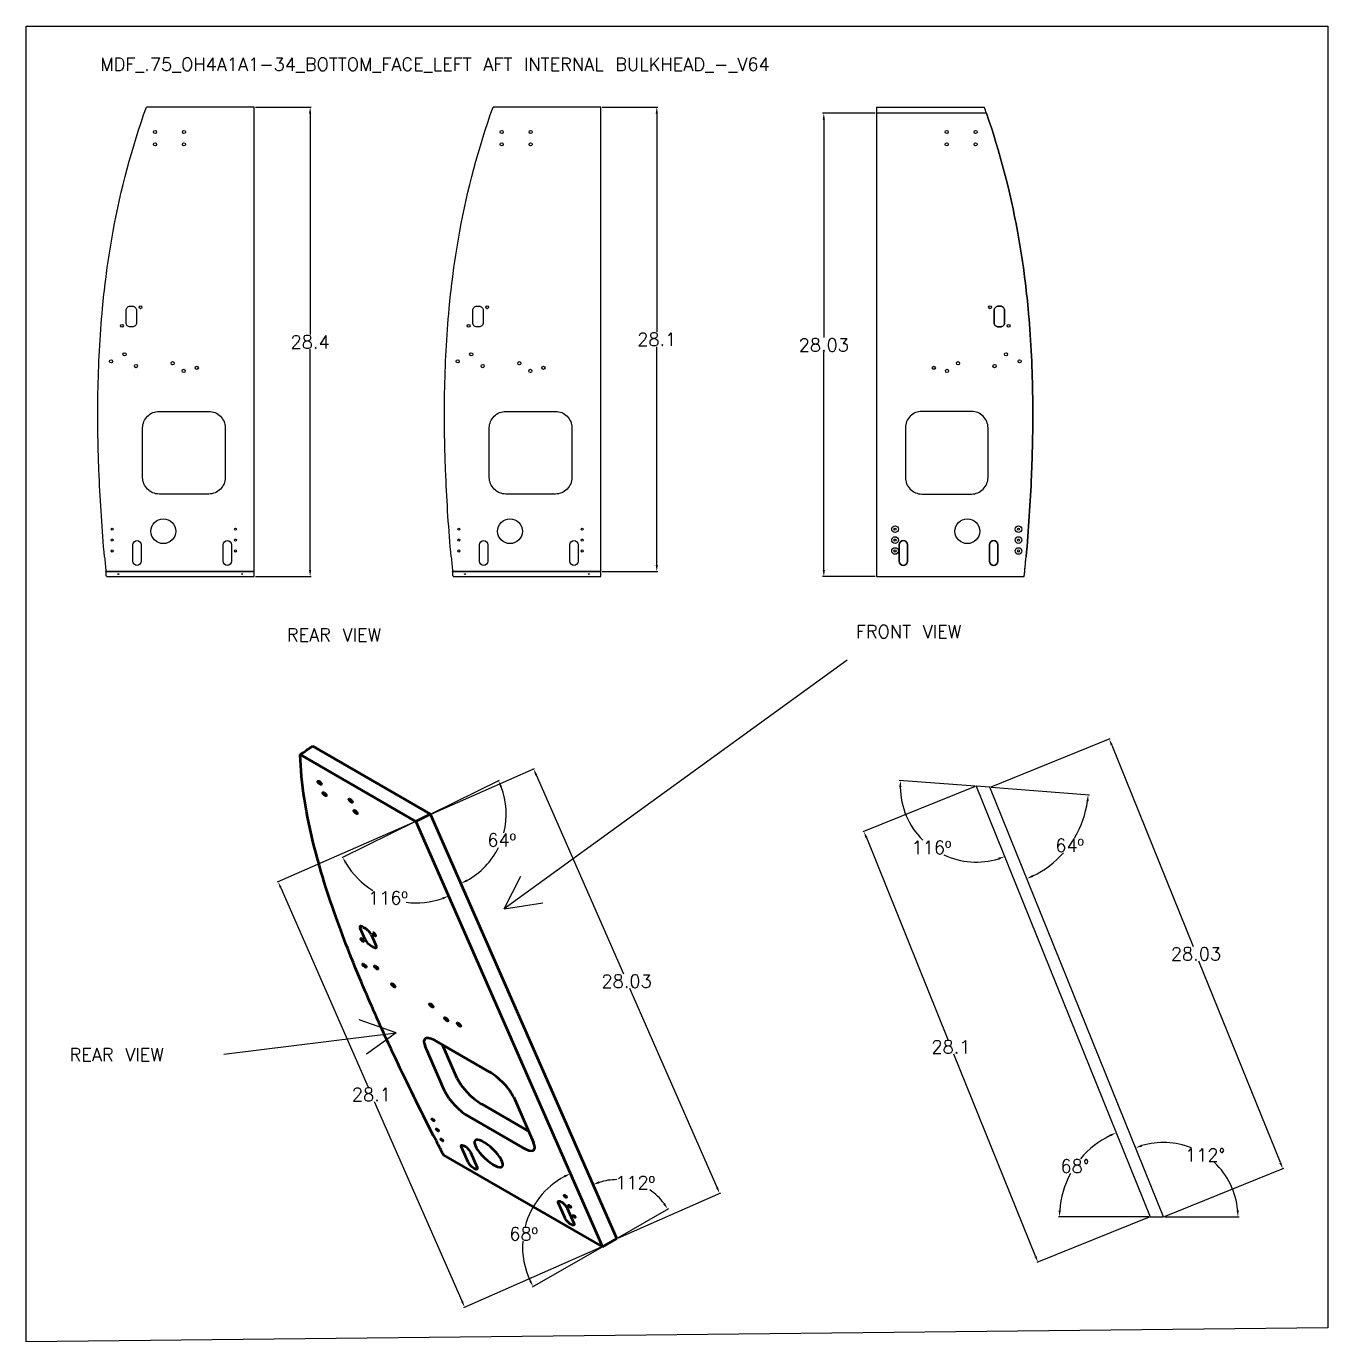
# Model space of a CAD drawing. Header units: inches. Extents: x 315 to 1225, y 14 to 674.
# Drawn here: x 698.6 to 777.3, y 109.7 to 189.3 of the extents above; entities that cross this region are included whole.
import ezdxf

# ---------------------------------------------------------------- set-up
doc = ezdxf.new("R2010")
doc.units = ezdxf.units.IN
doc.header["$LTSCALE"] = 0.03937
doc.header["$MEASUREMENT"] = 0
doc.layers.add('Visible', color=7, linetype='Continuous', lineweight=50)
doc.styles.get("Standard").update_dxf_attribs({"font": 'txt.shx'})
doc.dimstyles.new('Dim-Standard', dxfattribs={"dimtxt": 0.12, "dimasz": 0.12, "dimexe": 0.07, "dimexo": 0.07, "dimgap": 0.05, "dimtad": 0, "dimtih": 1, "dimtoh": 1, "dimzin": 12, "dimdsep": 46, "dimtxsty": 'Standard', "dimcen": 0, "dimazin": 3, "dimtp": 0.01, "dimtm": 0.01, "dimtfac": 1, "dimtofl": 0, "dimtmove": 0, "dimatfit": 3, "dimfxl": 1, "dimtolj": 1, "dimtzin": 12, "dimarcsym": 1})

# ---------------------------------------------------------------- blocks, each defined once
blk = doc.blocks.new('*D14')
at = {"color": 0, "lineweight": -2, "transparency": 16777216}
for p, q in [((723.115, 141.632), (729.342, 144.363)), ((729.436, 143.974), (734.712, 131.942)), ((740.377, 119.022), (735.101, 131.054)), ((734.372, 115.959), (740.599, 118.69))]:
    blk.add_line(p, q, dxfattribs=at)
at = {"color": 0, "transparency": 16777216}
for points in [[(729.496, 144), (729.376, 143.948), (729.278, 144.335)], [(740.437, 119.048), (740.317, 118.996), (740.535, 118.662)]]:
    blk.add_solid(points, dxfattribs=at)
at = {"layer": 'Defpoints', "color": 0, "transparency": 16777216}
for p in [(729.278, 144.335), (723.051, 141.604), (734.308, 115.931)]:
    blk.add_point(p, dxfattribs=at)
at = {"color": 0, "transparency": 16777216, "insert": (734.906, 131.498), "char_height": 0.7874, "attachment_point": 5}
blk.add_mtext('\\A1;28.03', dxfattribs=at)
blk = doc.blocks.new('*D15')
at = {"color": 0, "lineweight": -2, "transparency": 16777216}
for p, q in [((722.093, 141.137), (713.759, 137.483)), ((713.981, 137.151), (719.271, 125.088)), ((724.949, 112.137), (719.66, 124.2)), ((733.377, 115.402), (725.043, 111.748))]:
    blk.add_line(p, q, dxfattribs=at)
at = {"color": 0, "transparency": 16777216}
for points in [[(714.041, 137.177), (713.921, 137.125), (713.823, 137.511)], [(725.009, 112.163), (724.889, 112.111), (725.107, 111.777)]]:
    blk.add_solid(points, dxfattribs=at)
at = {"layer": 'Defpoints', "color": 0, "transparency": 16777216}
for p in [(722.157, 141.166), (733.441, 115.431), (725.107, 111.777)]:
    blk.add_point(p, dxfattribs=at)
at = {"color": 0, "transparency": 16777216, "insert": (719.465, 124.644), "char_height": 0.7874, "attachment_point": 5}
blk.add_mtext('\\A1;28.1', dxfattribs=at)
blk = doc.blocks.new('*D16')
at = {"color": 0, "lineweight": -2, "transparency": 16777216}
for p, q in [((756.955, 143.258), (764.172, 146.174)), ((764.255, 145.783), (769.179, 133.596)), ((774.461, 120.522), (769.537, 132.708)), ((767.457, 117.267), (774.674, 120.183))]:
    blk.add_line(p, q, dxfattribs=at)
at = {"color": 0, "transparency": 16777216}
for points in [[(764.316, 145.807), (764.194, 145.758), (764.108, 146.148)], [(774.522, 120.546), (774.4, 120.497), (774.609, 120.157)]]:
    blk.add_solid(points, dxfattribs=at)
at = {"layer": 'Defpoints', "color": 0, "transparency": 16777216}
for p in [(764.108, 146.148), (756.891, 143.232), (767.392, 117.241)]:
    blk.add_point(p, dxfattribs=at)
at = {"color": 0, "transparency": 16777216, "insert": (769.358, 133.152), "char_height": 0.7874, "attachment_point": 5}
blk.add_mtext('\\A1;28.03', dxfattribs=at)
blk = doc.blocks.new('*D17')
at = {"color": 0, "lineweight": -2, "transparency": 16777216}
for p, q in [((755.991, 143.268), (749.201, 140.525)), ((749.414, 140.186), (754.35, 127.968)), ((759.645, 114.862), (754.709, 127.08)), ((766.518, 117.214), (759.728, 114.471))]:
    blk.add_line(p, q, dxfattribs=at)
at = {"color": 0, "transparency": 16777216}
for points in [[(749.474, 140.211), (749.353, 140.162), (749.266, 140.551)], [(759.706, 114.887), (759.584, 114.838), (759.793, 114.497)]]:
    blk.add_solid(points, dxfattribs=at)
at = {"layer": 'Defpoints', "color": 0, "transparency": 16777216}
for p in [(756.056, 143.295), (766.583, 117.241), (759.793, 114.497)]:
    blk.add_point(p, dxfattribs=at)
at = {"color": 0, "transparency": 16777216, "insert": (754.529, 127.524), "char_height": 0.7874, "attachment_point": 5}
blk.add_mtext('\\A1;28.1', dxfattribs=at)
blk = doc.blocks.new('*D18')
at = {"color": 0, "lineweight": -2, "transparency": 16777216}
blk.add_line((766.513, 117.241), (761.028, 117.241), dxfattribs=at)
for start, end in [(116.11322, 140.20207), (151.42531, 175.88678)]:
    blk.add_arc((766.583, 117.241), 5.485, start, end, dxfattribs=at)
at = {"color": 0, "transparency": 16777216}
for points in [[(764.142, 122.226), (764.195, 122.106), (764.528, 122.327)], [(761.177, 117.632), (761.046, 117.636), (761.098, 117.241)]]:
    blk.add_solid(points, dxfattribs=at)
at = {"layer": 'Defpoints', "color": 0, "transparency": 16777216}
for p in [(756.056, 143.295), (762.727, 121.142), (766.583, 117.241), (766.583, 117.241), (767.392, 117.241)]:
    blk.add_point(p, dxfattribs=at)
at = {"color": 0, "transparency": 16777216, "insert": (762.035, 120.308), "char_height": 0.7874, "attachment_point": 5}
blk.add_mtext('\\A1;68°', dxfattribs=at)
blk = doc.blocks.new('*D19')
at = {"color": 0, "lineweight": -2, "transparency": 16777216}
blk.add_line((756.96, 143.227), (762.906, 142.781), dxfattribs=at)
for start, end in [(328.97395, 351.92483), (295.78378, 318.37492)]:
    blk.add_arc((756.891, 143.232), 5.963, start, end, dxfattribs=at)
at = {"color": 0, "transparency": 16777216}
for points in [[(762.729, 142.401), (762.859, 142.387), (762.837, 142.786)], [(759.511, 137.803), (759.458, 137.923), (759.124, 137.704)]]:
    blk.add_solid(points, dxfattribs=at)
at = {"layer": 'Defpoints', "color": 0, "transparency": 16777216}
for p in [(756.056, 143.295), (756.891, 143.232), (756.891, 143.232), (760.975, 138.888), (767.392, 117.241)]:
    blk.add_point(p, dxfattribs=at)
at = {"color": 0, "transparency": 16777216, "insert": (761.706, 139.715), "char_height": 0.7874, "attachment_point": 5}
blk.add_mtext('\\A1;64º', dxfattribs=at)
blk = doc.blocks.new('*D20')
at = {"color": 0, "lineweight": -2, "transparency": 16777216}
blk.add_line((733.38, 115.396), (729.195, 112.979), dxfattribs=at)
for start, end in [(118.34548, 165.29899), (175.97804, 205.33052)]:
    blk.add_arc((733.441, 115.431), 4.832, start, end, dxfattribs=at)
at = {"color": 0, "transparency": 16777216}
for points in [[(731.118, 119.743), (731.175, 119.625), (731.5, 119.856)], [(729.131, 113.394), (729.015, 113.333), (729.256, 113.014)]]:
    blk.add_solid(points, dxfattribs=at)
at = {"layer": 'Defpoints', "color": 0, "transparency": 16777216}
for p in [(722.157, 141.166), (729.445, 118.148), (733.441, 115.431), (733.441, 115.431), (734.308, 115.931)]:
    blk.add_point(p, dxfattribs=at)
at = {"color": 0, "transparency": 16777216, "insert": (728.672, 116.213), "char_height": 0.7874, "attachment_point": 5}
blk.add_mtext('\\A1;68º', dxfattribs=at)
blk = doc.blocks.new('*D21')
at = {"color": 0, "lineweight": -2, "transparency": 16777216}
blk.add_line((755.987, 143.3), (751.407, 143.643), dxfattribs=at)
for start, end in [(180.62194, 225.30857), (244.70699, 287.08667)]:
    blk.add_arc((756.056, 143.295), 4.592, start, end, dxfattribs=at)
at = {"color": 0, "transparency": 16777216}
for points in [[(751.399, 143.247), (751.53, 143.243), (751.477, 143.638)], [(757.384, 138.967), (757.428, 138.843), (757.777, 139.037)]]:
    blk.add_solid(points, dxfattribs=at)
at = {"layer": 'Defpoints', "color": 0, "transparency": 16777216}
for p in [(756.056, 143.295), (756.056, 143.295), (756.891, 143.232), (752.27, 140.695), (766.583, 117.241)]:
    blk.add_point(p, dxfattribs=at)
at = {"color": 0, "transparency": 16777216, "insert": (753.348, 139.586), "char_height": 0.7874, "attachment_point": 5}
blk.add_mtext('\\A1;116º', dxfattribs=at)
blk = doc.blocks.new('*D22')
at = {"color": 0, "lineweight": -2, "transparency": 16777216}
blk.add_line((722.094, 141.135), (717.667, 138.962), dxfattribs=at)
for start, end in [(210.71245, 238.11961), (263.07873, 289.10048)]:
    blk.add_arc((722.157, 141.166), 4.931, start, end, dxfattribs=at)
at = {"color": 0, "transparency": 16777216}
for points in [[(717.86, 138.616), (717.975, 138.678), (717.73, 138.993)], [(723.746, 136.567), (723.794, 136.445), (724.137, 136.649)]]:
    blk.add_solid(points, dxfattribs=at)
at = {"layer": 'Defpoints', "color": 0, "transparency": 16777216}
for p in [(722.157, 141.166), (722.157, 141.166), (723.051, 141.604), (719.351, 137.111), (733.441, 115.431)]:
    blk.add_point(p, dxfattribs=at)
at = {"color": 0, "transparency": 16777216, "insert": (720.463, 136.535), "char_height": 0.7874, "attachment_point": 5}
blk.add_mtext('\\A1;116º', dxfattribs=at)
blk = doc.blocks.new('*D23')
at = {"color": 0, "lineweight": -2, "transparency": 16777216}
blk.add_line((723.114, 141.635), (727.22, 143.65), dxfattribs=at)
for start, end in [(345.72624, 21.20385), (298.6091, 333.86089)]:
    blk.add_arc((723.051, 141.604), 4.574, start, end, dxfattribs=at)
at = {"color": 0, "transparency": 16777216}
for points in [[(727.256, 143.232), (727.376, 143.285), (727.158, 143.619)], [(725.27, 137.53), (725.212, 137.647), (724.888, 137.415)]]:
    blk.add_solid(points, dxfattribs=at)
at = {"layer": 'Defpoints', "color": 0, "transparency": 16777216}
for p in [(722.157, 141.166), (723.051, 141.604), (723.051, 141.604), (726.775, 138.948), (734.308, 115.931)]:
    blk.add_point(p, dxfattribs=at)
at = {"color": 0, "transparency": 16777216, "insert": (727.347, 140.033), "char_height": 0.7874, "attachment_point": 5}
blk.add_mtext('\\A1;64º', dxfattribs=at)
blk = doc.blocks.new('*D24')
at = {"color": 0, "lineweight": -2, "transparency": 16777216}
blk.add_line((734.369, 115.966), (737.453, 117.747), dxfattribs=at)
for start, end in [(89.83674, 107.33865), (36.33736, 55.64764)]:
    blk.add_arc((734.308, 115.931), 3.561, start, end, dxfattribs=at)
at = {"color": 0, "transparency": 16777216}
for points in [[(733.27, 119.269), (733.224, 119.392), (732.878, 119.193)], [(737.232, 118.077), (737.122, 118.005), (737.392, 117.712)]]:
    blk.add_solid(points, dxfattribs=at)
at = {"layer": 'Defpoints', "color": 0, "transparency": 16777216}
for p in [(723.051, 141.604), (736.201, 118.948), (733.441, 115.431), (734.308, 115.931), (734.308, 115.931)]:
    blk.add_point(p, dxfattribs=at)
at = {"color": 0, "transparency": 16777216, "insert": (735.418, 119.315), "char_height": 0.7874, "attachment_point": 5}
blk.add_mtext('\\A1;112º', dxfattribs=at)
blk = doc.blocks.new('*D25')
at = {"color": 0, "lineweight": -2, "transparency": 16777216}
blk.add_line((767.462, 117.241), (771.966, 117.241), dxfattribs=at)
for start, end in [(68.05515, 106.99042), (5.00958, 46.93094)]:
    blk.add_arc((767.392, 117.241), 4.504, start, end, dxfattribs=at)
at = {"color": 0, "transparency": 16777216}
for points in [[(766.097, 121.486), (766.054, 121.61), (765.704, 121.417)], [(771.944, 117.637), (771.813, 117.631), (771.896, 117.241)]]:
    blk.add_solid(points, dxfattribs=at)
at = {"layer": 'Defpoints', "color": 0, "transparency": 16777216}
for p in [(756.891, 143.232), (770.973, 119.972), (766.583, 117.241), (767.392, 117.241), (767.392, 117.241)]:
    blk.add_point(p, dxfattribs=at)
at = {"color": 0, "transparency": 16777216, "insert": (769.911, 120.975), "char_height": 0.7874, "attachment_point": 5}
blk.add_mtext('\\A1;112°', dxfattribs=at)
blk = doc.blocks.new('*D27')
at = {"color": 0, "lineweight": -2, "transparency": 16777216}
for p, q in [((733.418, 184.373), (736.802, 184.373)), ((736.732, 183.98), (736.732, 170.767)), ((736.732, 156.667), (736.732, 169.88)), ((733.418, 156.273), (736.802, 156.273))]:
    blk.add_line(p, q, dxfattribs=at)
at = {"color": 0, "transparency": 16777216}
for points in [[(736.666, 183.98), (736.797, 183.98), (736.732, 184.373)], [(736.666, 156.667), (736.797, 156.667), (736.732, 156.273)]]:
    blk.add_solid(points, dxfattribs=at)
at = {"layer": 'Defpoints', "color": 0, "transparency": 16777216}
for p in [(733.348, 184.373), (733.348, 156.273), (736.732, 156.273)]:
    blk.add_point(p, dxfattribs=at)
at = {"color": 0, "transparency": 16777216, "insert": (736.732, 170.323), "char_height": 0.7874, "attachment_point": 5}
blk.add_mtext('\\A1;28.1', dxfattribs=at)
blk = doc.blocks.new('*D28')
at = {"color": 0, "lineweight": -2, "transparency": 16777216}
for p, q in [((749.953, 184.003), (746.768, 184.003)), ((746.838, 183.609), (746.838, 170.43)), ((746.838, 156.364), (746.838, 169.543)), ((749.953, 155.97), (746.768, 155.97))]:
    blk.add_line(p, q, dxfattribs=at)
at = {"color": 0, "transparency": 16777216}
for points in [[(746.772, 183.609), (746.904, 183.609), (746.838, 184.003)], [(746.772, 156.364), (746.904, 156.364), (746.838, 155.97)]]:
    blk.add_solid(points, dxfattribs=at)
at = {"layer": 'Defpoints', "color": 0, "transparency": 16777216}
for p in [(750.023, 184.003), (746.838, 155.97), (750.023, 155.97)]:
    blk.add_point(p, dxfattribs=at)
at = {"color": 0, "transparency": 16777216, "insert": (746.838, 169.987), "char_height": 0.7874, "attachment_point": 5}
blk.add_mtext('\\A1;28.03', dxfattribs=at)
blk = doc.blocks.new('*D26')
at = {"color": 0, "lineweight": -2, "transparency": 16777216}
for p, q in [((712.443, 184.373), (715.827, 184.373)), ((715.757, 183.98), (715.757, 170.616)), ((715.757, 156.364), (715.757, 169.728)), ((712.443, 155.97), (715.827, 155.97))]:
    blk.add_line(p, q, dxfattribs=at)
at = {"color": 0, "transparency": 16777216}
for points in [[(715.691, 183.98), (715.823, 183.98), (715.757, 184.373)], [(715.691, 156.364), (715.823, 156.364), (715.757, 155.97)]]:
    blk.add_solid(points, dxfattribs=at)
at = {"layer": 'Defpoints', "color": 0, "transparency": 16777216}
for p in [(712.373, 184.373), (712.373, 155.97), (715.757, 155.97)]:
    blk.add_point(p, dxfattribs=at)
at = {"color": 0, "transparency": 16777216, "insert": (715.757, 170.172), "char_height": 0.7874, "attachment_point": 5}
blk.add_mtext('\\A1;28.4', dxfattribs=at)

msp = doc.modelspace()

# ---------------------------------------------------------------- linework, layer by layer
for p, q in [((712.373, 184.373), (705.848, 184.373)), ((712.373, 184.373), (705.848, 184.373)), ((712.373, 156.273), (712.373, 184.373)), ((733.348, 184.373), (726.823, 184.373)), ((733.348, 184.373), (726.823, 184.373)), ((733.348, 156.273), (733.348, 184.373)), ((750.023, 184.373), (750.023, 156.273)), ((750.023, 184.373), (756.548, 184.373)), ((750.023, 184.003), (750.023, 155.97)), ((703.404, 156.273), (712.373, 156.273)), ((703.435, 155.97), (712.373, 155.97)), ((712.373, 155.97), (712.373, 156.273)), ((724.378, 156.273), (733.348, 156.273)), ((724.409, 155.97), (733.348, 155.97)), ((733.348, 155.97), (733.348, 156.273)), ((750.023, 156.273), (750.023, 155.97)), ((750.023, 155.97), (758.961, 155.97)), ((750.023, 155.97), (758.961, 155.97)), ((748.25, 150.915), (727.497, 135.884)), ((727.497, 135.884), (728.501, 137.858)), ((727.497, 135.884), (729.844, 136.23)), ((720.971, 128.372), (718.731, 129.155)), ((710.537, 127.093), (720.971, 128.372)), ((720.971, 128.372), (719.165, 127.09))]:
    msp.add_line(p, q)
at = {"color": 2}
for p, q in [((756.678, 184.003), (750.023, 184.003)), ((712.373, 156.273), (703.404, 156.273)), ((733.348, 156.273), (724.378, 156.273))]:
    msp.add_line(p, q, dxfattribs=at)
for points in [[(698.585, 189.262), (777.325, 189.262), (777.325, 110.522), (698.585, 109.69)], [(766.583, 117.241), (767.392, 117.241), (756.891, 143.232), (756.056, 143.295)]]:
    msp.add_lwpolyline(points, close=True)
for points in [[(704.999, 171.078), (704.874, 171.078, -0.414214), (704.624, 171.328), (704.624, 172.078, -0.414214), (704.874, 172.328), (704.999, 172.328, -0.414214), (705.249, 172.078), (705.249, 171.328, -0.414214)], [(725.973, 171.078), (725.848, 171.078, -0.414214), (725.598, 171.328), (725.598, 172.078, -0.414214), (725.848, 172.328), (725.973, 172.328, -0.414214), (726.223, 172.078), (726.223, 171.328, -0.414214)], [(757.522, 171.078), (757.397, 171.078, -0.414214), (757.147, 171.328), (757.147, 172.078, -0.414214), (757.397, 172.328), (757.522, 172.328, -0.414214), (757.772, 172.078), (757.772, 171.328, -0.414214)], [(757.397, 172.328, 0.414214), (757.147, 172.078), (757.147, 171.328, 0.414214), (757.397, 171.078), (757.522, 171.078, 0.414214), (757.772, 171.328), (757.772, 172.078, 0.414214), (757.522, 172.328)], [(709.623, 160.97), (706.623, 160.97, -0.414214), (705.623, 161.97), (705.623, 164.97, -0.414214), (706.623, 165.97), (709.623, 165.97, -0.414214), (710.623, 164.97), (710.623, 161.97, -0.414214)], [(730.598, 160.97), (727.598, 160.97, -0.414214), (726.598, 161.97), (726.598, 164.97, -0.414214), (727.598, 165.97), (730.598, 165.97, -0.414214), (731.598, 164.97), (731.598, 161.97, -0.414214)], [(755.773, 160.97, 0.414214), (756.773, 161.97), (756.773, 164.97, 0.414214), (755.773, 165.97), (752.773, 165.97, 0.414214), (751.773, 164.97), (751.773, 161.97, 0.414214), (752.773, 160.97)], [(752.773, 160.97), (755.773, 160.97, 0.414214), (756.773, 161.97), (756.773, 164.97, 0.414214), (755.773, 165.97), (752.773, 165.97, 0.414214), (751.773, 164.97), (751.773, 161.97, 0.414214)], [(705.031, 156.898), (705.031, 157.898, -1), (705.531, 157.898), (705.531, 156.898, -1)], [(710.498, 156.898), (710.498, 157.898, -1), (710.998, 157.898), (710.998, 156.898, -1)], [(726.006, 156.898), (726.006, 157.898, -1), (726.506, 157.898), (726.506, 156.898, -1)], [(731.473, 156.898), (731.473, 157.898, -1), (731.973, 157.898), (731.973, 156.898, -1)], [(751.898, 157.898), (751.898, 156.898, -1), (751.398, 156.898), (751.398, 157.898, -1)], [(751.398, 157.898), (751.398, 156.898, 1), (751.898, 156.898), (751.898, 157.898, 1)], [(757.365, 157.898), (757.365, 156.898, -1), (756.865, 156.898), (756.865, 157.898, -1)], [(756.865, 157.898), (756.865, 156.898, 1), (757.365, 156.898), (757.365, 157.898, 1)]]:
    msp.add_lwpolyline(points, format="xyb", close=True)
for centre, radius in [((706.373, 182.867), 0.095), ((708.123, 182.867), 0.095), ((727.348, 182.867), 0.095), ((729.098, 182.867), 0.095), ((754.273, 182.867), 0.095), ((754.273, 182.867), 0.095), ((756.023, 182.867), 0.095), ((756.023, 182.867), 0.095), ((706.373, 182.117), 0.095), ((708.123, 182.117), 0.095), ((727.348, 182.117), 0.095), ((729.098, 182.117), 0.095), ((754.273, 182.117), 0.095), ((754.273, 182.117), 0.095), ((756.023, 182.117), 0.095), ((756.023, 182.117), 0.095), ((705.499, 172.265), 0.0847), ((726.473, 172.265), 0.0847), ((756.897, 172.265), 0.0847), ((756.897, 172.265), 0.0847), ((704.374, 171.14), 0.0847), ((725.348, 171.14), 0.0847), ((758.022, 171.14), 0.0847), ((758.022, 171.14), 0.0847), ((704.531, 169.422), 0.0967), ((725.505, 169.422), 0.0967), ((757.865, 169.422), 0.0967), ((757.865, 169.422), 0.0967), ((703.711, 168.992), 0.0967), ((705.225, 168.708), 0.0967), ((707.437, 168.879), 0.0967), ((708.9, 168.604), 0.0967), ((724.685, 168.992), 0.0967), ((726.2, 168.708), 0.0967), ((728.412, 168.879), 0.0967), ((729.875, 168.604), 0.0967), ((753.496, 168.604), 0.0967), ((753.496, 168.604), 0.0967), ((754.959, 168.879), 0.0967), ((754.959, 168.879), 0.0967), ((757.171, 168.708), 0.0967), ((757.171, 168.708), 0.0967), ((758.685, 168.992), 0.0967), ((758.685, 168.992), 0.0967), ((708.108, 168.415), 0.0967), ((729.082, 168.415), 0.0967), ((754.288, 168.415), 0.0967), ((754.288, 168.415), 0.0967), ((706.873, 158.72), 0.75), ((727.848, 158.72), 0.75), ((755.523, 158.72), 0.75), ((755.523, 158.72), 0.75), ((703.779, 158.847), 0.0625), ((711.248, 158.847), 0.0625), ((724.753, 158.847), 0.0625), ((732.223, 158.847), 0.0625), ((751.148, 158.847), 0.2), ((751.148, 158.185), 0.2), ((751.148, 158.847), 0.0625), ((758.617, 158.847), 0.2), ((758.617, 158.185), 0.2), ((758.617, 158.847), 0.0625), ((703.779, 158.185), 0.0625), ((703.779, 157.523), 0.0625), ((711.248, 158.185), 0.0625), ((711.248, 157.523), 0.0625), ((724.753, 158.185), 0.0625), ((724.753, 157.523), 0.0625), ((732.223, 158.185), 0.0625), ((732.223, 157.523), 0.0625), ((751.148, 157.523), 0.2), ((751.148, 158.185), 0.0625), ((751.148, 157.523), 0.0625), ((758.617, 157.523), 0.2), ((758.617, 158.185), 0.0625), ((758.617, 157.523), 0.0625)]:
    msp.add_circle(centre, radius)
for centre, major_axis, ratio, start_param, end_param in [((705.247, 158.404), (-1.218, 14.76), 0.137093, 1.643505, 1.704363), ((726.221, 158.404), (-1.218, 14.76), 0.137093, 1.643505, 1.704363), ((757.143, 158.409), (1.219, 14.782), 0.137292, 4.55796, 4.639476), ((757.149, 158.404), (1.218, 14.76), 0.137093, 4.578822, 4.63968)]:
    msp.add_ellipse(centre, major_axis=major_axis, ratio=ratio, start_param=start_param, end_param=end_param)
for centre in [(704.154, 156.122), (711.646, 156.122), (725.128, 156.122), (732.621, 156.122)]:
    msp.add_ellipse(centre, major_axis=(-0.0391, 0), ratio=0.374607)
for points, knots in [([(703.317, 157.166), (703.17, 158.813), (703.06, 160.471), (702.978, 162.421), (702.965, 162.77), (702.936, 163.712), (702.923, 164.308), (702.909, 165.63), (702.91, 166.357), (702.95, 168.786), (703.036, 170.492), (703.251, 172.775), (703.315, 173.36), (703.512, 174.927), (703.661, 175.899), (704.305, 179.407), (704.964, 181.885), (705.848, 184.373)], [-81.287349, -81.287349, -81.287349, -81.287349, -69.510573, -69.510573, -66.913079, -66.913079, -62.489385, -62.489385, -57.121013, -57.121013, -44.569844, -44.569844, -40.24351, -40.24351, -32.900477, -32.900477, -13.487188, -13.487188, -13.487188, -13.487188]), ([(724.292, 157.166), (724.144, 158.813), (724.034, 160.471), (723.952, 162.421), (723.939, 162.77), (723.91, 163.712), (723.897, 164.308), (723.883, 165.63), (723.885, 166.357), (723.925, 168.786), (724.011, 170.492), (724.226, 172.775), (724.29, 173.36), (724.487, 174.927), (724.636, 175.899), (725.28, 179.407), (725.939, 181.885), (726.823, 184.373)], [-81.287349, -81.287349, -81.287349, -81.287349, -69.510573, -69.510573, -66.913079, -66.913079, -62.489385, -62.489385, -57.121013, -57.121013, -44.569844, -44.569844, -40.24351, -40.24351, -32.900477, -32.900477, -13.487188, -13.487188, -13.487188, -13.487188]), ([(756.678, 184.003), (757.496, 181.639), (758.114, 179.28), (758.735, 175.899), (758.884, 174.927), (759.081, 173.36), (759.145, 172.775), (759.2, 172.19), (759.36, 170.492), (759.446, 168.786), (759.486, 166.357), (759.487, 165.63), (759.473, 164.308), (759.46, 163.712), (759.431, 162.77), (759.418, 162.421), (759.336, 160.471), (759.226, 158.813), (759.079, 157.166)], [-80.323653, -80.323653, -80.323653, -80.323653, -61.87406, -61.87406, -54.531027, -54.531027, -50.204693, -50.204693, -50.204693, -37.653524, -37.653524, -32.285152, -32.285152, -27.861458, -27.861458, -25.263964, -25.263964, -13.487188, -13.487188, -13.487188, -13.487188]), ([(759.079, 157.166), (759.226, 158.813), (759.336, 160.471), (759.418, 162.421), (759.431, 162.77), (759.46, 163.712), (759.473, 164.308), (759.487, 165.63), (759.486, 166.357), (759.446, 168.786), (759.36, 170.492), (759.145, 172.775), (759.081, 173.36), (758.884, 174.927), (758.735, 175.899), (758.114, 179.28), (757.496, 181.639), (756.678, 184.003)], [-81.287349, -81.287349, -81.287349, -81.287349, -69.510573, -69.510573, -66.913079, -66.913079, -62.489385, -62.489385, -57.121013, -57.121013, -44.569844, -44.569844, -40.24351, -40.24351, -32.900477, -32.900477, -14.450885, -14.450885, -14.450885, -14.450885])]:
    msp.add_open_spline(points, degree=3, knots=knots)
for points in [[(756.678, 184.003), (756.635, 184.126), (756.592, 184.25), (756.548, 184.373)], [(703.435, 155.97), (703.424, 156.071), (703.414, 156.172), (703.404, 156.273)], [(724.409, 155.97), (724.399, 156.071), (724.388, 156.172), (724.378, 156.273)], [(758.961, 155.97), (758.972, 156.071), (758.982, 156.172), (758.992, 156.273)]]:
    msp.add_open_spline(points, degree=3)
at = {"layer": 'Visible', "color": 2, "extrusion": (1e-16, 0.816497, 0.57735)}
for p, q in [((723.051, 141.604), (715.917, 145.723)), ((723.826, 120.982), (733.441, 115.431))]:
    msp.add_line(p, q, dxfattribs=at)
at = {"layer": 'Visible', "extrusion": (1e-16, 0.816497, 0.57735)}
for p, q in [((722.157, 141.166), (715.162, 145.204)), ((723.051, 141.604), (722.157, 141.166)), ((722.157, 141.166), (733.441, 115.431)), ((734.308, 115.931), (723.051, 141.604)), ((719.088, 134.014), (718.787, 134.701)), ((718.955, 134.775), (719.089, 134.698)), ((719.457, 134.314), (719.758, 133.627)), ((719.591, 133.553), (719.457, 133.63)), ((723.917, 124.826), (722.713, 127.573)), ((723.383, 127.87), (726.599, 126.013)), ((724.663, 125.604), (723.766, 127.649)), ((728.073, 124.479), (729.277, 121.731)), ((728.969, 122.433), (726.136, 124.069)), ((728.607, 121.434), (725.391, 123.291)), ((725.32, 120.546), (724.918, 121.462)), ((725.454, 121.152), (725.856, 120.237)), ((731.18, 117.163), (730.779, 118.078)), ((731.315, 117.769), (731.716, 116.853)), ((733.441, 115.431), (734.308, 115.931))]:
    msp.add_line(p, q, dxfattribs=at)
at = {"layer": 'Visible', "extrusion": (-2e-16, 1e-16, -1)}
msp.add_ellipse((987.3, 27.491), major_axis=(-336.116, 21.052), ratio=0.532528, start_param=0.594653, end_param=0.598464, dxfattribs=at)
at = {"layer": 'Visible'}
for centre, major_axis, ratio, start_param, end_param in [((716.33, 143.499), (-0.104, 0.1), 0.319031, 1.570796326785569, 7.853981633965155), ((716.631, 142.812), (-0.104, 0.1), 0.319031, 1.570796326758611, 7.853981633938197), ((718.206, 142.416), (-0.104, 0.1), 0.319031, 1.570796326798129, 7.853981633977713), ((718.507, 141.729), (-0.104, 0.1), 0.319031, 1.570796326785569, 7.853981633965155), ((719.055, 134.546), (-0.274, 0.262), 0.319031, -0.915766, 0.655031), ((719.189, 134.469), (-0.274, 0.262), 0.319031, 3.796623, 5.36742), ((719.356, 133.859), (-0.274, 0.262), 0.319031, 0.655031, 2.225827), ((719.49, 133.782), (-0.274, 0.262), 0.319031, 2.225827, 3.796623), ((719.048, 132.44), (-0.106, 0.101), 0.319031, 1.57079632678258, 7.853981633962166), ((719.754, 132.326), (-0.106, 0.101), 0.319031, 1.570796326799101, 7.853981633978688), ((720.785, 131.243), (-0.106, 0.101), 0.319031, 1.570796326794975, 7.853981633974561), ((723.088, 130.03), (-0.106, 0.101), 0.319031, 1.570796326782728, 7.853981633962312), ((723.992, 129.19), (-0.106, 0.101), 0.319031, 1.570796326794913, 7.853981633974497), ((724.767, 128.873), (-0.106, 0.101), 0.319031, 1.57079632678258, 7.853981633962166), ((723.785, 126.954), (-1.095, 1.049), 0.319031, -0.915766, 0.655031), ((727.001, 125.098), (-1.095, 1.049), 0.319031, 3.796623, 5.36742), ((725.735, 124.985), (-1.095, 1.049), 0.319031, 0.655031, 2.225827), ((724.989, 124.207), (-1.095, 1.049), 0.319031, 0.655031, 2.225827), ((723.194, 123.107), (-0.0684, 0.0655), 0.319031, 1.570796326781235, 7.85398163396082), ((723.46, 122.501), (-0.0684, 0.0655), 0.319031, 1.570796326780389, 7.853981633959975), ((724.946, 121.793), (-7.433, 14.3), 0.084887, 1.522518, 1.583377), ((723.726, 121.895), (-0.0684, 0.0655), 0.319031, 1.570796326841274, 7.853981634020858), ((728.205, 122.35), (-1.095, 1.049), 0.319031, 2.225827, 3.796623), ((731.201, 118.484), (-0.0684, 0.0655), 0.319031, 1.570796326841274, 7.853981634020858), ((731.467, 117.878), (-0.0684, 0.0655), 0.319031, 1.570796326775895, 7.853981633955481), ((731.733, 117.272), (-0.0684, 0.0655), 0.319031, 1.570796326775131, 7.853981633954717)]:
    msp.add_ellipse(centre, major_axis=major_axis, ratio=ratio, start_param=start_param, end_param=end_param, dxfattribs=at)
at = {"layer": 'Visible', "extrusion": (0, 0, -1)}
for centre, major_axis in [((718.896, 133.997), (-0.0928, 0.0889)), ((726.562, 121.076), (-0.821, 0.787))]:
    msp.add_ellipse(centre, major_axis=major_axis, ratio=0.319031, dxfattribs=at)
at = {"layer": 'Visible', "extrusion": (1e-16, 2e-16, -1)}
msp.add_ellipse((719.65, 134.331), major_axis=(-0.0928, 0.0889), ratio=0.319031, dxfattribs=at)
at = {"layer": 'Visible', "extrusion": (-1e-16, -2e-16, -1)}
msp.add_ellipse((725.186, 121.307), major_axis=(-0.274, 0.262), ratio=0.319031, start_param=-0.655031, end_param=2.486562, dxfattribs=at)
at = {"layer": 'Visible', "extrusion": (0, 0, -1)}
for centre, start_param, end_param in [((725.588, 120.391), 2.486562, 5.628155), ((731.047, 117.924), -0.655031, 2.486562), ((731.448, 117.008), 2.486562, 5.628155)]:
    msp.add_ellipse(centre, major_axis=(-0.274, 0.262), ratio=0.319031, start_param=start_param, end_param=end_param, dxfattribs=at)
at = {"layer": 'Visible'}
msp.add_open_spline([(723.375, 121.853), (722.555, 123.452), (721.771, 125.039), (720.9, 126.876), (720.747, 127.203), (720.337, 128.084), (720.084, 128.638), (719.538, 129.857), (719.248, 130.522), (718.315, 132.722), (717.722, 134.231), (717.036, 136.189), (716.87, 136.685), (716.451, 137.998), (716.221, 138.796), (715.503, 141.61), (715.214, 143.472), (715.162, 145.204)], degree=3, knots=[-81.287349, -81.287349, -81.287349, -81.287349, -69.510573, -69.510573, -66.913079, -66.913079, -62.489385, -62.489385, -57.121013, -57.121013, -44.569844, -44.569844, -40.24351, -40.24351, -32.900477, -32.900477, -13.487188, -13.487188, -13.487188, -13.487188], dxfattribs=at)

# ---------------------------------------------------------------- texts
msp.add_text('MDF_.75_OH4A1A1-34_BOTTOM_FACE_LEFT AFT INTERNAL BULKHEAD_-_V64', height=0.7874).set_placement((703.058, 186.571))
at = {"char_height": 0.7874, "attachment_point": 1}
for s, width, insert in [('REAR VIEW', 8.4921, (714.348, 152.842)), ('FRONT VIEW', 9.4612, (748.776, 153.042)), ('REAR VIEW', 8.06234, (701.203, 127.44))]:
    msp.add_mtext_dynamic_manual_height_columns(s, width=width, gutter_width=0.0236, heights=[0], dxfattribs=dict(at, insert=insert))

# ---------------------------------------------------------------- dimensions: what is measured, and where the dimension line sits
at = {"color": 3}
for base, p1, p2, picture, middle in [((715.757, 155.97), (712.373, 184.373), (712.373, 155.97), '*D26', (715.757, 170.172)), ((736.732, 156.273), (733.348, 184.373), (733.348, 156.273), '*D27', (736.732, 170.323)), ((746.838, 155.97), (750.023, 184.003), (750.023, 155.97), '*D28', (746.838, 169.987))]:
    dim = msp.add_linear_dim(base=base, p1=p1, p2=p2, angle=90, dimstyle='Dim-Standard', override={"dimscale": 1, "dimtxt": 0.787402, "dimasz": 0.393701}, dxfattribs=at)
    dim.commit()
    dim.dimension.update_dxf_attribs({"geometry": picture, "text_midpoint": middle})
for p1, p2, distance, picture, middle in [((767.392, 117.241), (756.891, 143.232), -7.784, '*D16', (769.358, 133.152)), ((734.308, 115.931), (723.051, 141.604), -6.799, '*D14', (734.906, 131.498)), ((756.056, 143.295), (766.583, 117.241), -7.324, '*D17', (754.529, 127.524)), ((722.157, 141.166), (733.441, 115.431), -9.1, '*D15', (719.465, 124.644))]:
    dim = msp.add_aligned_dim(p1=p1, p2=p2, distance=distance, dimstyle='Dim-Standard', override={"dimscale": 1, "dimtxt": 0.787402, "dimasz": 0.393701}, dxfattribs=at)
    dim.commit()
    dim.dimension.update_dxf_attribs({"geometry": picture, "text_midpoint": middle})
for base, line1, line2, text, picture, middle in [((726.775, 138.948), ((734.308, 115.931), (723.051, 141.604)), ((723.051, 141.604), (722.157, 141.166)), '64º', '*D23', (727.347, 140.033)), ((752.27, 140.695), ((756.056, 143.295), (766.583, 117.241)), ((756.891, 143.232), (756.056, 143.295)), '116º', '*D21', (753.348, 139.586)), ((760.975, 138.888), ((767.392, 117.241), (756.891, 143.232)), ((756.891, 143.232), (756.056, 143.295)), '64º', '*D19', (761.706, 139.715)), ((719.351, 137.111), ((722.157, 141.166), (733.441, 115.431)), ((723.051, 141.604), (722.157, 141.166)), '116º', '*D22', (720.463, 136.535)), ((736.201, 118.948), ((734.308, 115.931), (723.051, 141.604)), ((733.441, 115.431), (734.308, 115.931)), '112º', '*D24', (735.418, 119.315))]:
    dim = msp.add_angular_dim_2l(base=base, line1=line1, line2=line2, text=text, dimstyle='Dim-Standard', override={"dimscale": 1, "dimtxt": 0.787402, "dimasz": 0.393701}, dxfattribs=at)
    dim.commit()
    dim.dimension.update_dxf_attribs({"geometry": picture, "text_midpoint": middle})
for base, line1, picture, middle in [((762.727, 121.142), ((756.056, 143.295), (766.583, 117.241)), '*D18', (762.035, 120.308)), ((770.973, 119.972), ((767.392, 117.241), (756.891, 143.232)), '*D25', (769.911, 120.975))]:
    dim = msp.add_angular_dim_2l(base=base, line1=line1, line2=((766.583, 117.241), (767.392, 117.241)), dimstyle='Dim-Standard', override={"dimscale": 1, "dimtxt": 0.787402, "dimasz": 0.393701}, dxfattribs=at)
    dim.commit()
    dim.dimension.update_dxf_attribs({"geometry": picture, "text_midpoint": middle})
dim = msp.add_angular_dim_2l(base=(729.445, 118.148), line1=((722.157, 141.166), (733.441, 115.431)), line2=((733.441, 115.431), (734.308, 115.931)), text='68º', dimstyle='Dim-Standard', override={"dimscale": 1, "dimtxt": 0.787402, "dimasz": 0.393701}, dxfattribs=at)
dim.commit()
dim.dimension.update_dxf_attribs({"geometry": '*D20', "text_midpoint": (728.672, 116.213), "dimtype": 162})

doc.saveas('drawing.dxf')
